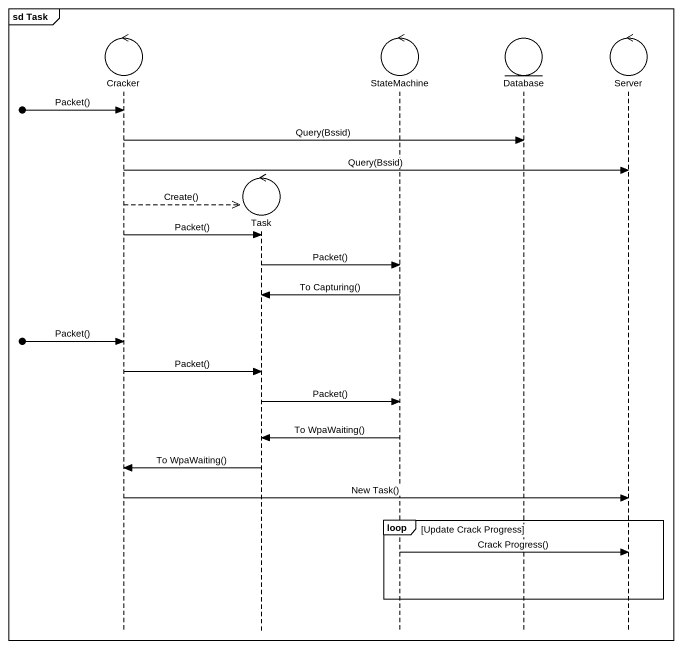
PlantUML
@startuml
mainframe sd Task
hide footbox
control Cracker
control Task
control StateMachine
entity "Database" as Database_
control Server

[o-> Cracker : Packet()
Cracker -> Database_ : Query(Bssid)
Cracker -> Server : Query(Bssid)
Cracker -->> Task ** : Create()
Cracker -> Task : Packet()
Task -> StateMachine : Packet()
StateMachine -> Task : To Capturing()
[o-> Cracker : Packet()
Cracker -> Task : Packet()
Task -> StateMachine : Packet()
StateMachine -> Task : To WpaWaiting()
Task -> Cracker : To WpaWaiting()
Cracker -> Server : New Task()
loop Update Crack Progress
  StateMachine -> Server : Crack Progress()
end
@enduml
